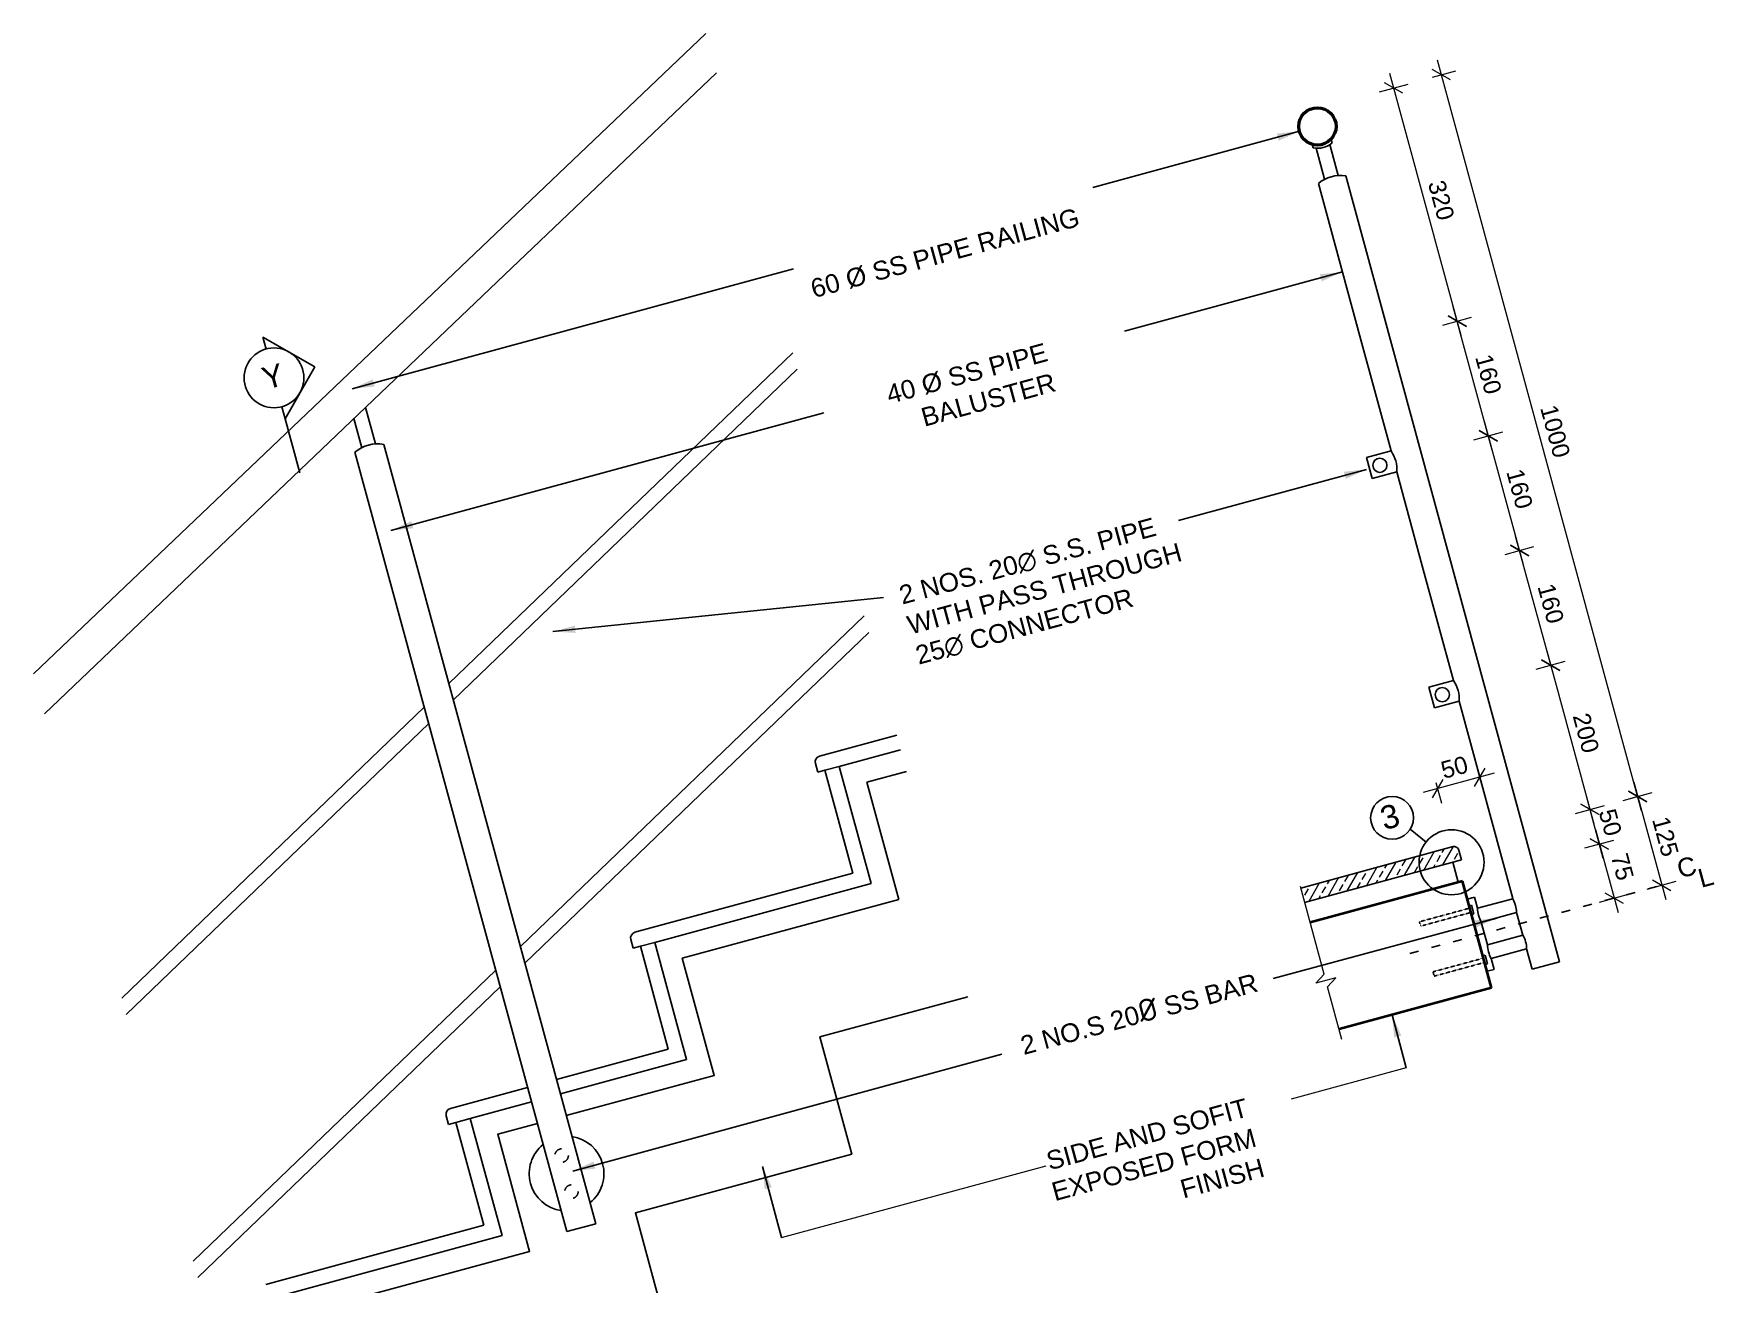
# Model space of a CAD drawing. Header units: millimetres. Extents: x -31731215 to 29997125, y -14487545 to 25622576.
# Drawn here: x 2468040 to 2470289, y -880962 to -879289 of the extents above; entities that cross this region are included whole.
import ezdxf

# ---------------------------------------------------------------- set-up
doc = ezdxf.new("R2010")
doc.units = ezdxf.units.MM
doc.header["$MEASUREMENT"] = 0
for name, pattern in [('1', [0]), ('ACAD_ISO03W100', [30, 12, -18]), ('DASHED2', [0.375, 0.25, -0.125])]:
    doc.linetypes.add(name, pattern=pattern)
for name, color, linetype, lineweight in [('DIMENSION', 101, 'Continuous', 9), ('HATCH', 8, '1', 18), ('r_text', 6, 'Continuous', 0), ('railing', 74, 'Continuous', 15), ('RCC', 1, 'Continuous', 40), ('Text', 11, 'Continuous', 9)]:
    doc.layers.add(name, color=color, linetype=linetype, lineweight=lineweight)
for name, color, linetype in [('DOTTED', 4, 'ACAD_ISO03W100'), ('ELEVATION 3', 1, 'Continuous'), ('ELEVATION 4', 6, 'Continuous'), ('ELEVATION 5', 7, 'Continuous'), ('ELEVATION 6', 4, 'Continuous'), ('ELEVATION 7', 5, 'Continuous'), ('ELEVATION 8', 8, 'Continuous'), ('SOLID HATCH 2', 253, 'Continuous')]:
    doc.layers.add(name, color=color, linetype=linetype)
doc.styles.add('100', font='arial.ttf', dxfattribs={"height": 275})
doc.styles.add('ARIAL', font='arial.ttf')
doc.styles.add('SCALE 100', font='arial.ttf')
doc.styles.add('SS', font='GOTHIC.TTF')
doc.dimstyles.new('SCALE 10', dxfattribs={"dimscale": 10, "dimtxt": 2.3, "dimasz": 2, "dimexe": 2, "dimexo": 0.0625, "dimgap": 1, "dimtad": 1, "dimdec": 0, "dimrnd": 5, "dimzin": 0, "dimdsep": 46, "dimtxsty": 'SCALE 100', "dimblk": 'OBLIQUE', "dimcen": 1.5, "dimdle": 2, "dimclrd": 256, "dimclre": 256, "dimadec": 0, "dimazin": 0, "dimtfac": 1, "dimtdec": 0, "dimtofl": 0, "dimtmove": 0, "dimatfit": 3, "dimldrblk": 'OPEN30', "dimfxl": 2, "dimfxlon": 1, "dimtolj": 1, "dimtzin": 0, "dimlwd": -1, "dimlwe": -1, "dimarcsym": 0})
doc.dimstyles.new('SS 1', dxfattribs={"dimtxt": 35, "dimasz": 30, "dimexe": 10, "dimexo": 29, "dimgap": 15, "dimtad": 1, "dimdsep": 46, "dimtxsty": 'SS', "dimblk": 'Y-TIK', "dimcen": 2.5, "dimse1": 1, "dimse2": 1, "dimclrt": 11, "dimadec": 0, "dimazin": 0, "dimtfac": 1, "dimtmove": 0, "dimatfit": 3, "dimfxl": 1, "dimarcsym": 0})

# ---------------------------------------------------------------- blocks, each defined once
blk = doc.blocks.new('Y-TIK')
for p, q in [((0, 1), (0, -1)), ((-1, 0), (0.5, 0))]:
    blk.add_line(p, q)
at = {"const_width": 0.113}
blk.add_lwpolyline([(-0.375, 0.375), (0.375, -0.375)], dxfattribs=at)
blk = doc.blocks.new('_OBLIQUE')
at = {"color": 0, "linetype": 'ByBlock'}
blk.add_line((-0.5, -0.5), (0.5, 0.5), dxfattribs=at)
blk = doc.blocks.new('*D370')
at = {"layer": 'Defpoints', "color": 0, "transparency": 16777216}
for p in [(2469776.8, -880213.2, 0), (2470122.1, -880326.6), (2469829.3, -880406.2, 0)]:
    blk.add_point(p, dxfattribs=at)
at = {"layer": 'DIMENSION', "transparency": 16777216}
for p, q in [((2470050.3, -880138.9), (2470088.9, -880128.4)), ((2470064.4, -880114.3), (2470127.3, -880345.9)), ((2470102.8, -880331.9), (2470141.4, -880321.4))]:
    blk.add_line(p, q, dxfattribs=at)
at = {"layer": 'DIMENSION', "transparency": 16777216, "xscale": 20, "yscale": 20, "zscale": 20}
for p, rotation in [((2470069.6, -880133.6), 105.2086876156862), ((2470122.1, -880326.6), 285.2086876156862)]:
    blk.add_blockref('_OBLIQUE', p, dxfattribs=dict(at, rotation=rotation))
at = {"layer": 'DIMENSION', "color": 0, "transparency": 16777216, "insert": (2470116.8, -880224.4), "char_height": 23, "attachment_point": 5, "rotation": 285.2087, "style": 'SCALE 100'}
blk.add_mtext('\\A1;200', dxfattribs=at)
blk = doc.blocks.new('_Open30')
at = {"color": 0, "linetype": 'ByBlock', "lineweight": -2}
for p, q in [((-1, 0.27), (0, 0)), ((0, 0), (-1, -0.27)), ((0, 0), (-1, 0))]:
    blk.add_line(p, q, dxfattribs=at)
blk = doc.blocks.new('*D371')
at = {"layer": 'Defpoints', "color": 0, "transparency": 16777216}
for p in [(2470027.9, -879980.2), (2469931.1, -880006.5, 0), (2469972.8, -880160)]:
    blk.add_point(p, dxfattribs=at)
at = {"layer": 'DIMENSION', "transparency": 16777216}
for p, q in [((2470008.6, -879985.5), (2470047.2, -879975)), ((2470074.9, -880152.9), (2470022.7, -879960.9)), ((2470050.3, -880138.9), (2470088.9, -880128.4))]:
    blk.add_line(p, q, dxfattribs=at)
at = {"layer": 'DIMENSION', "transparency": 16777216, "xscale": 20, "yscale": 20, "zscale": 20}
for p, rotation in [((2470027.9, -879980.2), 105.2086876028824), ((2470069.6, -880133.6), 285.2086876028824)]:
    blk.add_blockref('_OBLIQUE', p, dxfattribs=dict(at, rotation=rotation))
at = {"layer": 'DIMENSION', "color": 0, "transparency": 16777216, "insert": (2470069.7, -880051.2), "char_height": 23, "attachment_point": 5, "rotation": 285.2087, "style": 'SCALE 100'}
blk.add_mtext('\\A1;160', dxfattribs=at)
blk = doc.blocks.new('*D372')
at = {"layer": 'Defpoints', "color": 0, "transparency": 16777216}
for p in [(2469986.2, -879826.8), (2469693.4, -879906.4, 0), (2469735.1, -880059.8)]:
    blk.add_point(p, dxfattribs=at)
at = {"layer": 'DIMENSION', "transparency": 16777216}
for p, q in [((2470033.1, -879999.5), (2469980.9, -879807.5)), ((2469966.9, -879832), (2470005.5, -879821.5)), ((2470008.6, -879985.5), (2470047.2, -879975))]:
    blk.add_line(p, q, dxfattribs=at)
at = {"layer": 'DIMENSION', "transparency": 16777216, "xscale": 20, "yscale": 20, "zscale": 20}
for p, rotation in [((2469986.2, -879826.8), 105.2086876162279), ((2470027.9, -879980.2), 285.2086876162279)]:
    blk.add_blockref('_OBLIQUE', p, dxfattribs=dict(at, rotation=rotation))
at = {"layer": 'DIMENSION', "color": 0, "transparency": 16777216, "insert": (2470028, -879897.8), "char_height": 23, "attachment_point": 5, "rotation": 285.2087, "style": 'SCALE 100'}
blk.add_mtext('\\A1;160', dxfattribs=at)
blk = doc.blocks.new('*D373')
at = {"layer": 'Defpoints', "color": 0, "transparency": 16777216}
for p in [(2469944.5, -879673.4), (2469651.7, -879753, 0), (2469693.4, -879906.4)]:
    blk.add_point(p, dxfattribs=at)
at = {"layer": 'DIMENSION', "transparency": 16777216}
for p, q in [((2469991.4, -879846.1), (2469939.2, -879654.1)), ((2469925.2, -879678.6), (2469963.8, -879668.1)), ((2469966.9, -879832), (2470005.5, -879821.5))]:
    blk.add_line(p, q, dxfattribs=at)
at = {"layer": 'DIMENSION', "transparency": 16777216, "xscale": 20, "yscale": 20, "zscale": 20}
for p, rotation in [((2469944.5, -879673.4), 105.2086876160685), ((2469986.2, -879826.8), 285.2086876160686)]:
    blk.add_blockref('_OBLIQUE', p, dxfattribs=dict(at, rotation=rotation))
at = {"layer": 'DIMENSION', "color": 0, "transparency": 16777216, "insert": (2469986.3, -879744.4), "char_height": 23, "attachment_point": 5, "rotation": 285.2087, "style": 'SCALE 100'}
blk.add_mtext('\\A1;160', dxfattribs=at)
blk = doc.blocks.new('*D374')
at = {"layer": 'Defpoints', "color": 0, "transparency": 16777216}
for p in [(2469859.7, -879361.4), (2469566.9, -879441), (2469651.7, -879753)]:
    blk.add_point(p, dxfattribs=at)
at = {"layer": 'DIMENSION', "transparency": 16777216}
for p, q in [((2469949.7, -879692.7), (2469854.4, -879342.1)), ((2469840.4, -879366.7), (2469879, -879356.2)), ((2469925.2, -879678.6), (2469963.8, -879668.1))]:
    blk.add_line(p, q, dxfattribs=at)
at = {"layer": 'DIMENSION', "transparency": 16777216, "xscale": 20, "yscale": 20, "zscale": 20}
for p, rotation in [((2469859.7, -879361.4), 105.2086876162221), ((2469944.5, -879673.4), 285.2086876162221)]:
    blk.add_blockref('_OBLIQUE', p, dxfattribs=dict(at, rotation=rotation))
at = {"layer": 'DIMENSION', "color": 0, "transparency": 16777216, "insert": (2469923.1, -879511.7), "char_height": 23, "attachment_point": 5, "rotation": 285.2087, "style": 'SCALE 100'}
blk.add_mtext('\\A1;320', dxfattribs=at)
blk = doc.blocks.new('*D375')
at = {"layer": 'Defpoints', "color": 0, "transparency": 16777216}
for p in [(2469910.8, -879347, 0), (2469923.3, -879343.6), (2470173.3, -880312.7, 0)]:
    blk.add_point(p, dxfattribs=at)
at = {"layer": 'DIMENSION', "transparency": 16777216}
for p, q in [((2470191.1, -880328.6), (2469918.1, -879324.3)), ((2469911.4, -879346.9), (2469942.6, -879338.4)), ((2470173.9, -880312.6), (2470205.2, -880304.1))]:
    blk.add_line(p, q, dxfattribs=at)
at = {"layer": 'DIMENSION', "transparency": 16777216, "xscale": 20, "yscale": 20, "zscale": 20}
for p, rotation in [((2469923.3, -879343.6), 105.208687616163), ((2470185.9, -880309.3), 285.2086876161629)]:
    blk.add_blockref('_OBLIQUE', p, dxfattribs=dict(at, rotation=rotation))
at = {"layer": 'DIMENSION', "color": 0, "transparency": 16777216, "insert": (2470075.6, -879820.8), "char_height": 23, "attachment_point": 5, "rotation": 285.2087, "style": 'SCALE 100'}
blk.add_mtext('\\A1;1000', dxfattribs=at)
blk = doc.blocks.new('*D366')
at = {"layer": 'Defpoints', "color": 0, "transparency": 16777216}
for p in [(2470122.1, -880326.6), (2469938.5, -880376.6, 0), (2469951, -880422.8)]:
    blk.add_point(p, dxfattribs=at)
at = {"layer": 'DIMENSION', "transparency": 16777216}
for p, q in [((2470139.9, -880392.2), (2470116.8, -880307.3)), ((2470102.8, -880331.9), (2470141.4, -880321.4)), ((2470115.3, -880378.1), (2470153.9, -880367.6))]:
    blk.add_line(p, q, dxfattribs=at)
at = {"layer": 'DIMENSION', "transparency": 16777216, "xscale": 20, "yscale": 20, "zscale": 20}
for p, rotation in [((2470122.1, -880326.6), 105.2086876159564), ((2470134.6, -880372.9), 285.2086876159563)]:
    blk.add_blockref('_OBLIQUE', p, dxfattribs=dict(at, rotation=rotation))
at = {"layer": 'DIMENSION', "color": 0, "transparency": 16777216, "insert": (2470149.3, -880344), "char_height": 23, "attachment_point": 5, "rotation": 285.2087, "style": 'SCALE 100'}
blk.add_mtext('\\A1;50', dxfattribs=at)
blk = doc.blocks.new('*D367')
at = {"layer": 'Defpoints', "color": 0, "transparency": 16777216}
for p in [(2469950.3, -880423), (2470154.3, -880445.2), (2469970, -880495.3)]:
    blk.add_point(p, dxfattribs=at)
at = {"layer": 'DIMENSION', "transparency": 16777216}
for p, q in [((2470129.4, -880353.6), (2470159.6, -880464.5)), ((2470115.3, -880378.1), (2470153.9, -880367.6)), ((2470135, -880450.5), (2470173.6, -880440))]:
    blk.add_line(p, q, dxfattribs=at)
at = {"layer": 'DIMENSION', "transparency": 16777216, "xscale": 20, "yscale": 20, "zscale": 20}
for p, rotation in [((2470134.6, -880372.9), 105.2086876163323), ((2470154.3, -880445.2), 285.2086876163323)]:
    blk.add_blockref('_OBLIQUE', p, dxfattribs=dict(at, rotation=rotation))
at = {"layer": 'DIMENSION', "color": 0, "transparency": 16777216, "insert": (2470165.4, -880403.4), "char_height": 23, "attachment_point": 5, "rotation": 285.2087, "style": 'SCALE 100'}
blk.add_mtext('\\A1;75', dxfattribs=at)
blk = doc.blocks.new('*D368')
at = {"layer": 'Defpoints', "color": 0, "transparency": 16777216}
for p in [(2469915.7, -880289.9), (2469972.3, -880274.6, 0), (2469918.2, -880298.9)]:
    blk.add_point(p, dxfattribs=at)
at = {"layer": 'DIMENSION', "transparency": 16777216}
for p, q in [((2469994.1, -880278.3), (2469898.9, -880304.2)), ((2469915.9, -880290.5), (2469923.4, -880318.2)), ((2469972.5, -880275.2), (2469980, -880302.9))]:
    blk.add_line(p, q, dxfattribs=at)
at = {"layer": 'DIMENSION', "transparency": 16777216, "xscale": 20, "yscale": 20, "zscale": 20}
for p, rotation in [((2469918.2, -880298.9), 195.2086876162701), ((2469974.8, -880283.6), 15.20868761627003)]:
    blk.add_blockref('_OBLIQUE', p, dxfattribs=dict(at, rotation=rotation))
at = {"layer": 'DIMENSION', "color": 0, "transparency": 16777216, "insert": (2469940.8, -880270.3), "char_height": 23, "attachment_point": 5, "rotation": 15.2087, "style": 'SCALE 100'}
blk.add_mtext('\\A1;{\\A1;50}', dxfattribs=at)
blk = doc.blocks.new('*D369')
at = {"layer": 'Defpoints', "color": 0, "transparency": 16777216}
for p in [(2470122.1, -880326.6), (2470154.3, -880445.2), (2470218.1, -880427.9)]:
    blk.add_point(p, dxfattribs=at)
at = {"layer": 'DIMENSION', "transparency": 16777216}
for p, q in [((2470180.6, -880290), (2470223.4, -880447.2)), ((2470166.6, -880314.5), (2470205.2, -880304.1)), ((2470198.8, -880433.1), (2470237.4, -880422.6))]:
    blk.add_line(p, q, dxfattribs=at)
at = {"layer": 'DIMENSION', "transparency": 16777216, "xscale": 20, "yscale": 20, "zscale": 20}
for p, rotation in [((2470185.9, -880309.3), 105.2086876161431), ((2470218.1, -880427.9), 285.2086876161431)]:
    blk.add_blockref('_OBLIQUE', p, dxfattribs=dict(at, rotation=rotation))
at = {"layer": 'DIMENSION', "color": 0, "transparency": 16777216, "insert": (2470223, -880362.9), "char_height": 23, "attachment_point": 5, "rotation": 285.2087, "style": 'SCALE 100'}
blk.add_mtext('\\A1;125', dxfattribs=at)

msp = doc.modelspace()

# ---------------------------------------------------------------- hatches: boundary and pattern name
at = {"layer": 'HATCH'}
h = msp.add_hatch(dxfattribs=at)
h.set_pattern_fill('ANSI33', scale=75, angle=195.208688, style=0)
h.set_pattern_definition([(240.2086876, (1968760.238, -1380862.03), (16.27201497, -9.3157946), []), (240.2086876, (1968747.444, -1380865.509), (16.27201497, -9.3157946), [9.375, -4.6875])])
h.paths.add_polyline_path([(2469740.525, -880451.098), (2469735.302, -880431.792), (2469938.929, -880376.435, -0.34596007), (2469946.423, -880380.021), (2469950.246, -880394.084), (2469938.666, -880397.232)])

# ---------------------------------------------------------------- linework, layer by layer
at = {"layer": 'DIMENSION', "color": 7}
for p, q in [((2469876.255, -880672.419, 0.009), (2469722.641, -880714.18)), ((2469040.82, -880899.538, 0.009), (2469394.505, -880803.387))]:
    msp.add_line(p, q, dxfattribs=at)
at = {"layer": 'DOTTED', "color": 7}
msp.add_line((2469881.369, -880519.433), (2470228.999, -880424.927, 0.007), dxfattribs=at)
for centre in [(2468746.639, -880789.705, 0.009), (2468759.756, -880837.954, 0.009)]:
    msp.add_circle(centre, 9, dxfattribs=at)
at = {"layer": 'ELEVATION 3', "color": 7}
for centre in [(2469841.094, -879866.235, 0.001), (2469924.516, -880173.094, 0.01)]:
    msp.add_circle(centre, 9.5, dxfattribs=at)
at = {"layer": 'ELEVATION 4', "color": 7}
for p, q in [((2468040.345, -880145.443, 0.009), (2468939.644, -879288.745, 0.009)), ((2468670.281, -879611.649, 0.009), (2468953.869, -879341.07, 0.009)), ((2469750.686, -879437.243, 0.009), (2469751.881, -879441.639, 0.009)), ((2469774.167, -879437.076, 0.009), (2469785.475, -879478.672, 0.009)), ((2469774.167, -879437.076, 0.009), (2469785.475, -879478.672, 0.009)), ((2469775.912, -879430.385, 0.009), (2469777.108, -879434.781, 0.009)), ((2469767.14, -879483.657, 0.009), (2469755.855, -879442.147, 0.009)), ((2469767.14, -879483.657, 0.009), (2469755.855, -879442.147, 0.009)), ((2469795.443, -879479.126, 0.009), (2470081.268, -880530.507, 0.009)), ((2469758.774, -879489.094, 0.009), (2469814.397, -879693.699, 0.009)), ((2468054.861, -880198.838, 0.009), (2468670.281, -879611.649, 0.009)), ((2469814.397, -879693.699, 0.009), (2469856.107, -879847.127, 0.008)), ((2468497.678, -879837.713, 0.009), (2468484.429, -879788.976, 0.009)), ((2468468.769, -879803.798, 0.009), (2468479.344, -879842.697, 0.009)), ((2468792.172, -880880.956, 0.009), (2468508.731, -879838.345, 0.009)), ((2468753.573, -880891.45, 0.009), (2468470.132, -879848.839, 0.009)), ((2469823.298, -879856.047, 0.002), (2469856.107, -879847.127, 0)), ((2469830.906, -879884.031, 0.002), (2469823.298, -879856.047, 0.002)), ((2469830.906, -879884.031, 0.002), (2469863.715, -879875.112)), ((2469863.715, -879875.112, 0.008), (2469897.818, -880000.555, 0.008)), ((2469863.715, -879875.112, 0.008), (2469867.359, -879888.515, 0.008)), ((2469897.818, -880000.555, 0.008), (2469939.529, -880153.987, 0.008)), ((2469906.72, -880162.906, 0.011), (2469939.529, -880153.987, 0.009)), ((2469914.328, -880190.89, 0.011), (2469906.72, -880162.906, 0.011)), ((2469914.328, -880190.89, 0.011), (2469947.137, -880181.971, 0.009)), ((2469947.137, -880181.971, 0.008), (2470018.908, -880445.974, 0.007)), ((2469091.581, -880255.505, 0.009), (2469194.833, -880227.435, 0.009)), ((2469089.108, -880276.904, 0.009), (2469085.96, -880265.324, 0.009)), ((2469098.757, -880274.28, 0.009), (2469089.108, -880276.904, 0.009)), ((2469136.14, -880411.789, 0.009), (2469098.757, -880274.28, 0.009)), ((2469735.302, -880431.792, 0.024), (2469938.929, -880376.435, 0.025)), ((2469950.246, -880394.084, 0.025), (2469946.423, -880380.021, 0.025)), ((2469950.246, -880394.084, 0.025), (2469740.414, -880451.128, 0.025)), ((2469945.983, -880424.145, 0.025), (2469938.666, -880397.232, 0.025)), ((2468844.717, -880491.015, 0.009), (2469136.14, -880411.789, 0.009)), ((2470023.928, -880464.441, 0.007), (2470032.167, -880494.745, 0.007)), ((2468842.244, -880512.413, 0.009), (2468839.096, -880500.833, 0.009)), ((2468851.894, -880509.79, 0.009), (2468842.244, -880512.413, 0.009)), ((2468889.277, -880647.299, 0.009), (2468851.894, -880509.79, 0.009)), ((2470037.151, -880513.08, 0.007), (2470044.599, -880540.475, 0.007)), ((2470044.599, -880540.475, 0.007), (2470081.268, -880530.507, 0.009)), ((2468739.705, -880687.961, 0.009), (2468889.277, -880647.299, 0.009)), ((2468597.854, -880726.524, 0.009), (2468701.106, -880698.454, 0.009)), ((2468595.381, -880747.922, 0.009), (2468592.233, -880736.343, 0.009)), ((2468605.03, -880745.299, 0.009), (2468595.381, -880747.922, 0.009)), ((2468642.413, -880882.808, 0.009), (2468605.03, -880745.299, 0.009)), ((2468350.947, -880962.045, 0.009), (2468642.413, -880882.808, 0.009)), ((2468753.573, -880891.45, 0.009), (2468792.172, -880880.956, 0.009))]:
    msp.add_line(p, q, dxfattribs=at)
for centre, radius, start, end in [((2469757.586, -879412.798, 0.009), 25.4, 254.237583, 316.179791), ((2469757.586, -879412.798, 0.009), 29.4, 258.811493, 311.605883), ((2469788.343, -879525.437, 0.009), 46.852, 81.284242, 129.133133), ((2468500.547, -879884.477, 0.009), 46.852, 79.939261, 130.478115), ((2469819.981, -879871.975), 43.847, 355.897643, 34.519732), ((2469903.402, -880178.834, 0.009), 43.847, 355.897643, 34.519732), ((2469093.679, -880263.225, 0.009), 8, 105.208688, 195.208688), ((2469940.395, -880382.995, 0.024), 6.722, 26.257942, 102.592251), ((2468846.816, -880498.735, 0.009), 8, 105.208688, 195.208688), ((2468599.952, -880734.244, 0.009), 8, 105.208688, 195.208688)]:
    msp.add_arc(centre, radius, start, end, dxfattribs=at)
at = {"layer": 'ELEVATION 5', "color": 7}
for p, q in [((2469958.331, -880446.696, 0.009), (2469967.57, -880444.184, 0.009)), ((2469958.331, -880446.696, 0.009), (2469964.121, -880445.122, 0.009)), ((2469971.574, -880458.913, 0.009), (2469967.57, -880444.184, 0.009)), ((2469971.574, -880458.913, 0.009), (2470018.979, -880446.025, 0.009)), ((2469976.559, -880477.247, 0.009), (2470023.964, -880464.36, 0.009)), ((2469984.815, -880507.618, 0.009), (2469976.559, -880477.247, 0.009)), ((2469984.815, -880507.618, 0.009), (2470032.22, -880494.731, 0.009)), ((2469989.8, -880525.953, 0.009), (2470037.205, -880513.065, 0.009)), ((2469993.804, -880540.682, 0.009), (2469989.8, -880525.953, 0.009)), ((2469984.565, -880543.193, 0.009), (2469993.804, -880540.682, 0.009))]:
    msp.add_line(p, q, dxfattribs=at)
at = {"layer": 'ELEVATION 5', "color": 7, "elevation": 0.009}
msp.add_lwpolyline([(2468363.538, -881334.279), (2468640.969, -881258.857), (2468598.34, -881102.049), (2468887.876, -881023.336), (2468845.246, -880866.528), (2469134.739, -880787.827), (2469092.11, -880631.018), (2469289.93, -880577.24)], dxfattribs=at)
at = {"layer": 'ELEVATION 5', "color": 7}
for centre, radius, start, end in [((2469974.417, -880467.985, 0.009), 49.679, 4.184347, 26.233028), ((2470021.926, -880455.069, 0.009), 50.498, 184.365241, 206.052134), ((2470003.856, -880512.357, 0.011), 33.375, 358.671158, 31.746218), ((2470035.167, -880503.775, 0.009), 50.498, 184.365241, 206.052134)]:
    msp.add_arc(centre, radius, start, end, dxfattribs=at)
at = {"layer": 'ELEVATION 5', "color": 7, "linetype": 'Continuous'}
for start, end in [(308.786866, 81.630509), (128.786866, 261.630509)]:
    msp.add_arc((2468753.198, -880813.83, 0.009), 50, start, end, dxfattribs=at)
at = {"layer": 'ELEVATION 6', "color": 7}
for p, q in [((2468828.353, -879934.482, 0.009), (2469055.734, -879715.772, 0.009)), ((2468835.806, -879955.063, 0.009), (2469061.714, -879737.77, 0.009)), ((2468595.702, -880158.26, 0.009), (2468829.826, -879933.065, 0.009)), ((2468601.683, -880180.258, 0.009), (2468835.806, -879955.063, 0.009)), ((2468691.387, -880510.227, 0.009), (2469151.419, -880067.74, 0.009)), ((2468931.491, -880307.031, 0.009), (2469157.399, -880089.737, 0.009)), ((2468158.225, -880579.054, 0.009), (2468562.843, -880189.866, 0.009)), ((2468164.206, -880601.052, 0.009), (2468568.823, -880211.864, 0.009)), ((2468697.368, -880532.225, 0.009), (2468931.491, -880307.031, 0.009)), ((2468253.91, -880931.021, 0.009), (2468658.528, -880541.834, 0.009)), ((2468259.89, -880953.019, 0.009), (2468664.508, -880563.832, 0.009))]:
    msp.add_line(p, q, dxfattribs=at)
at = {"layer": 'ELEVATION 6', "color": 7, "linetype": 'DASHED2', "ltscale": 0.5}
for p, q in [((2469961.565, -880458.59, 0.009), (2469893.988, -880476.962, 0.009)), ((2469963.139, -880464.38, 0.009), (2469895.562, -880482.752, 0.009)), ((2469893.988, -880476.962, 0.009), (2469895.562, -880482.752, 0.009)), ((2469979.757, -880525.509, 0.009), (2469912.18, -880543.88, 0.009)), ((2469981.331, -880531.299, 0.009), (2469913.754, -880549.67, 0.009)), ((2469913.754, -880549.67, 0.009), (2469912.18, -880543.88, 0.009))]:
    msp.add_line(p, q, dxfattribs=at)
at = {"layer": 'ELEVATION 6', "color": 7, "linetype": 'Continuous'}
for p, q in [((2469963.673, -880454.908, 0.009), (2469960.778, -880455.695, 0.009)), ((2469963.926, -880467.275, 0.009), (2469960.778, -880455.695, 0.009)), ((2469963.673, -880454.908, 0.009), (2469966.821, -880466.488, 0.009)), ((2469966.821, -880466.488, 0.009), (2469963.926, -880467.275, 0.009)), ((2469981.865, -880521.827, 0.009), (2469978.97, -880522.614, 0.009)), ((2469982.118, -880534.194, 0.009), (2469978.97, -880522.614, 0.009)), ((2469981.865, -880521.827, 0.009), (2469985.013, -880533.407, 0.009)), ((2469985.013, -880533.407, 0.009), (2469982.118, -880534.194, 0.009))]:
    msp.add_line(p, q, dxfattribs=at)
at = {"layer": 'ELEVATION 7', "color": 7, "ltscale": 0.5}
msp.add_line((2469881.595, -880353.182), (2469902.964, -880370.225, 0.025), dxfattribs=at)
at = {"layer": 'ELEVATION 7', "color": 7}
msp.add_circle((2469857.379, -880337.902), 28.634, dxfattribs=at)
at = {"layer": 'ELEVATION 7', "color": 7, "ltscale": 0.5}
msp.add_circle((2469936.974, -880397.35, 0.025), 43.503, dxfattribs=at)
at = {"layer": 'ELEVATION 8', "color": 7}
for p, q in [((2468347.066, -879694.714, 0.006), (2468416.494, -879734.461, 0.006)), ((2468351.413, -879710.702, 0.006), (2468347.067, -879694.714, 0.006)), ((2468376.747, -879803.889, 0.006), (2468416.494, -879734.461, 0.006)), ((2468372.4, -879787.9, 0.006), (2468376.746, -879803.889, 0.006)), ((2468376.747, -879803.889, 0.006), (2468396.423, -879876.262, 0.006)), ((2469118.057, -880269.033, 0.009), (2469200.08, -880246.735, 0.009)), ((2469098.757, -880274.28, 0.009), (2469118.057, -880269.033, 0.009)), ((2469160.686, -880425.842, 0.009), (2469118.057, -880269.033, 0.009)), ((2468851.894, -880509.79, 0.009), (2468871.193, -880504.543, 0.009)), ((2468605.03, -880745.299, 0.009), (2468624.33, -880740.052, 0.009))]:
    msp.add_line(p, q, dxfattribs=at)
at = {"layer": 'ELEVATION 8', "color": 7, "elevation": 0.009}
for points in [[(2468744.952, -880707.26), (2468913.823, -880661.352), (2468871.193, -880504.543), (2469160.686, -880425.842)], [(2468316.318, -881160.583), (2468420.053, -881132.382), (2468377.423, -880975.573), (2468666.959, -880896.861), (2468624.33, -880740.052), (2468706.353, -880717.754)]]:
    msp.add_lwpolyline(points, dxfattribs=at)
at = {"layer": 'ELEVATION 8', "color": 7}
msp.add_circle((2468361.906, -879749.301, 0.006), 40, dxfattribs=at)
at = {"layer": 'HATCH', "color": 7, "linetype": 'Continuous'}
for p, q in [((2469993.804, -880540.682, 0.009), (2469989.8, -880525.953, 0.009)), ((2469984.565, -880543.193, 0.009), (2469993.804, -880540.682, 0.009))]:
    msp.add_line(p, q, dxfattribs=at)
at = {"layer": 'HATCH', "color": 7, "elevation": 0.006}
msp.add_lwpolyline([(2469790.27, -880634.551), (2469771.108, -880564.063), (2469782.049, -880552.051), (2469782.049, -880552.051), (2469755.575, -880559.249), (2469755.575, -880559.249), (2469766.533, -880547.236), (2469734.748, -880429.756)], dxfattribs=at)
at = {"layer": 'railing', "color": 7, "lineweight": 50}
msp.add_circle((2469757.569, -879412.843, 0.009), 25, dxfattribs=at)
at = {"layer": 'RCC', "color": 7}
for p, q in [((2469951.773, -880422.571, 0.025), (2469747.731, -880478.041, 0.025)), ((2469990.569, -880565.281, 0.009), (2469951.773, -880422.571, 0.009)), ((2469990.569, -880565.281, 0.009), (2469786.527, -880620.752, 0.009))]:
    msp.add_line(p, q, dxfattribs=at)
at = {"layer": 'SOLID HATCH 2', "color": 7}
for p, q in [((2469154.876, -880290.113, 0.009), (2469207.95, -880275.684, 0.009)), ((2469197.506, -880446.921, 0.009), (2469154.876, -880290.113, 0.009))]:
    msp.add_line(p, q, dxfattribs=at)
at = {"layer": 'SOLID HATCH 2', "color": 7, "elevation": 0.009}
for points in [[(2468752.822, -880736.21), (2468950.642, -880682.431), (2468908.013, -880525.622), (2469197.506, -880446.921)], [(2468324.188, -881189.532), (2468456.872, -881153.461), (2468414.243, -880996.652), (2468703.779, -880917.94), (2468661.149, -880761.131), (2468714.223, -880746.703)]]:
    msp.add_lwpolyline(points, dxfattribs=at)

# ---------------------------------------------------------------- texts
at = {"layer": 'ELEVATION 8', "color": 7, "insert": (2468350.83, -879765.503, 0.006), "char_height": 30, "width": 80.52085, "attachment_point": 7, "rotation": 15.208688, "style": 'ARIAL'}
msp.add_mtext('Y ', dxfattribs=at)
at = {"layer": 'r_text', "color": 7, "insert": (2469862.029, -880318.087), "char_height": 31.25, "width": 367.83309, "attachment_point": 3, "rotation": 15.208688, "style": '100'}
msp.add_mtext('{\\fArial|b0|i0|c161|p34; }3', dxfattribs=at)
at = {"layer": 'Text', "color": 7, "char_height": 25, "rotation": 15.208688, "style": 'ARIAL'}
for s, insert, width, attachment_point in [('60 Ø SS PIPE RAILING', (2469435.009, -879521.321, 0.009), 782.08376, 3), ('40 Ø SS PIPE \\PBALUSTER', (2469392.089, -879702.108, 0.009), 275.85349, 3), ('2 NOS. 20{\\fCentury Gothic|b0|i0|c0|p34;∅} S.S. PIPE WITH PASS THROUGH 25{\\fLucida Sans Unicode|b0|i0|c0|p34;∅} CONNECTOR', (2469195.704, -880028.536, 0.009), 411.89474, 1), ('C', (2470236.004, -880394.969, 0.003), 411.89474, 1), ('L', (2470264.333, -880407.564, 0.003), 411.89474, 1), ('2 NO.S 20{\\fISOCPEUR|b0|i0|c0|p34;\\H1.2x;%%C} SS BAR ', (2469672.12, -880540.582, 0.009), 886.37375, 3), ('SIDE AND SOFIT \\PEXPOSED FORM\\P                                             FINISH', (2469660.299, -880712.693, 0.009), 886.37375, 3)]:
    msp.add_mtext(s, dxfattribs=dict(at, insert=insert, width=width, attachment_point=attachment_point))

# ---------------------------------------------------------------- dimensions: what is measured, and where the dimension line sits
at = {"layer": 'DIMENSION'}
dim = msp.add_aligned_dim(p1=(2470173.282, -880312.724, 0.007), p2=(2469910.754, -879347.038, 0.007), distance=-13.044, text='1000', dimstyle='SCALE 10', dxfattribs=at)
dim.commit()
dim.dimension.update_dxf_attribs({"geometry": '*D375', "text_midpoint": (2470075.587, -879820.755, 0.009)})
at = {"layer": 'DIMENSION', "color": 7}
for p1, p2, distance, text, picture, middle in [((2469651.709, -879752.953, 0.009), (2469566.906, -879441.012, 0.009), -303.396, '320', '*D374', (2469923.067, -879511.685, 0.009)), ((2469693.42, -879906.381, 0.009), (2469651.709, -879752.953, 0.009), -303.396, '160', '*D373', (2469986.316, -879744.372, 0.009)), ((2469735.13, -880059.809), (2469693.42, -879906.381, 0.002), -303.396, '160', '*D372', (2470028.027, -879897.8)), ((2469972.786, -880159.972, 0.009), (2469931.075, -880006.54, 0.011), -100.34, '160', '*D371', (2470069.738, -880051.229, 0.009))]:
    dim = msp.add_aligned_dim(p1=p1, p2=p2, distance=distance, text=text, dimstyle='SCALE 10', dxfattribs=at)
    dim.commit()
    dim.dimension.update_dxf_attribs({"geometry": picture, "text_midpoint": middle})
for p1, p2, distance, picture, middle in [((2469776.841, -880213.241, 0.011), (2469829.309, -880406.236, 0.009), 303.396, '*D370', (2470116.827, -880224.443, 0.009)), ((2469950.304, -880422.97, 0.025), (2469969.98, -880495.344, 0.025), 191.028, '*D367', (2470165.416, -880403.352, 0.025))]:
    dim = msp.add_aligned_dim(p1=p1, p2=p2, distance=distance, dimstyle='SCALE 10', dxfattribs=at)
    dim.commit()
    dim.dimension.update_dxf_attribs({"geometry": picture, "text_midpoint": middle})
dim = msp.add_linear_dim(base=(2469918.165, -880298.948, 0.009), p1=(2469972.306, -880274.553, 0.007), p2=(2469915.715, -880289.937, 0.009), angle=195.208688, text='{\\A1;50}', dimstyle='SCALE 10', dxfattribs=at)
dim.commit()
dim.dimension.update_dxf_attribs({"geometry": '*D368', "text_midpoint": (2469946.46, -880291.255, 0.009), "dimtype": 161})
at = {"layer": 'DIMENSION'}
dim = msp.add_aligned_dim(p1=(2470122.079, -880326.644, 0.007), p2=(2470154.317, -880445.23, 0.007), distance=66.106, dimstyle='SCALE 10', dxfattribs=at)
dim.commit()
dim.dimension.update_dxf_attribs({"geometry": '*D369', "text_midpoint": (2470222.97, -880362.891, 0.007)})
at = {"layer": 'DIMENSION', "color": 7}
dim = msp.add_linear_dim(base=(2470122.079, -880326.644, 0.009), p1=(2469951.039, -880422.771, 0.009), p2=(2469938.475, -880376.558, 0.009), angle=105.208688, dimstyle='SCALE 10', dxfattribs=at)
dim.commit()
dim.dimension.update_dxf_attribs({"geometry": '*D366', "text_midpoint": (2470128.36, -880349.751, 0.009), "dimtype": 161})

# ---------------------------------------------------------------- leaders
for points in [[(2469733.445, -879419.402, 0.009), (2469457.314, -879494.454, 0.009)], [(2468466.349, -879763.871, 0.009), (2469056.816, -879603.332, 0.009)], [(2469790.981, -879607.565, 0.009), (2469499.484, -879686.837, 0.009)], [(2468517.943, -879953.657, 0.009), (2469097.141, -879796.253, 0.009)], [(2469823.216, -879871.783, 0.009), (2469571.646, -879940.282, 0.009)], [(2468734.933, -880088.7, 0.009), (2469177.22, -880042.922, 0.009)], [(2469997.48, -880472.024, 0.009), (2469698.492, -880552.95, 0.009)], [(2469857.303, -880601.511, 0.009), (2469876.255, -880672.419, 0.009)], [(2468761.588, -880810.385, 0.009), (2469335.538, -880653.966, 0.009)], [(2469015.275, -880804.352, 0.009), (2469040.82, -880899.538, 0.009)]]:
    msp.add_leader(points, dimstyle='SS 1', dxfattribs=at)

doc.saveas('drawing.dxf')
